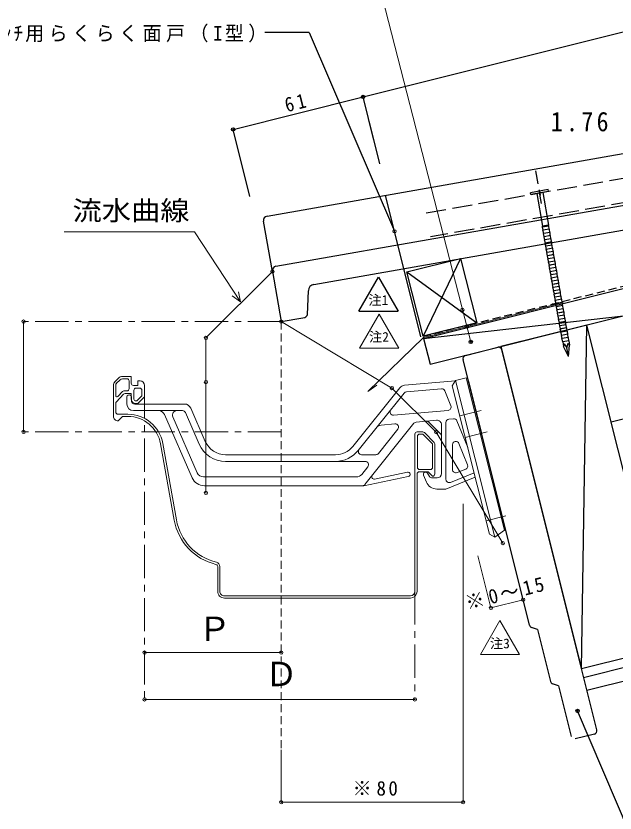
# Model space of a CAD drawing. Units: millimetres, scale not verified. Extents: x -601 to 601, y -426 to 425.
# Drawn here: x -459.1 to -188.7, y -220 to 140 of the extents above; entities that cross this region are included whole.
import ezdxf
from ezdxf.enums import TextEntityAlignment as Align

# ---------------------------------------------------------------- set-up
doc = ezdxf.new("R2010")
doc.units = ezdxf.units.MM
doc.header["$LTSCALE"] = 3
doc.header["$PDMODE"] = 32
doc.header["$PDSIZE"] = 1.5
for name, pattern in [('CHAIN1', [8, 5, -1, 1, -1]), ('DASHED1', [1.8, 1.2, -0.6]), ('DASHED2', [3, 2, -1]), ('DASHED3', [4, 3, -1])]:
    doc.linetypes.add(name, pattern=pattern)
for name, color, linetype in [('0-1_野地板', 7, 'Continuous'), ('0-2_瓦', 7, 'Continuous'), ('0-3_釘', 4, 'Continuous'), ('0-5_水切', 2, 'Continuous'), ('0-7_文字', 7, 'Continuous'), ('0-8_寸法', 7, 'Continuous')]:
    doc.layers.add(name, color=color, linetype=linetype)
doc.layers.add('5-5_水切', color=7, linetype='Continuous', lineweight=18)
doc.styles.add('ＭＳ ゴシック', font='')
doc.styles.get('ＭＳ ゴシック').set_extended_font_data('MS Gothic')

# ---------------------------------------------------------------- blocks, each defined once
blk = doc.blocks.new('gf')
at = {"layer": '5-5_水切'}
for p, q in [((-82.249, 26.22), (-80.128, 28.342)), ((-81.451, 25.604), (-79.713, 27.342)), ((-79.068, 28.784), (-74.69, 28.784)), ((-78.654, 27.784), (-76.69, 27.784)), ((-75.69, 26.784), (-75.69, 23.284)), ((-74.69, 28.784), (-74.69, 25.784)), ((-71.69, 26.784), (-70.69, 26.784)), ((-71.69, 26.784), (-71.69, 24.784)), ((48.615, 24.846), (71.596, 26.857)), ((70.235, 24.589), (71.691, 27.014)), ((71.691, 27.014), (76.541, 28.227)), ((89.396, -43.806), (71.691, 27.014)), ((93.761, -40.653), (76.541, 28.227)), ((-82.69, 25.162), (-82.69, 10.784)), ((-81.69, 24.955), (-81.69, 20.087)), ((-78.722, 21.971), (-80.826, 19.744)), ((-77.995, 22.284), (-76.69, 22.284)), ((-73.69, 24.784), (-71.69, 24.784)), ((-73.49, 22.584), (-73.49, 18.584)), ((-72.49, 23.584), (-70.89, 23.584)), ((-69.89, 22.584), (-69.89, 20.08)), ((-68.69, 24.784), (-68.69, 19.998)), ((25.338, -2.763), (46.534, 23.732)), ((49.516, 21.914), (65.322, 23.296)), ((66.844, 22.364), (69.584, 15.581)), ((70.235, 24.589), (86.97, -42.351)), ((-78.205, 20.771), (-81.416, 17.373)), ((-77.478, 21.084), (-74.69, 21.084)), ((-76.664, 19.584), (-76.664, 16.382)), ((-74.69, 21.084), (-74.69, 18.584)), ((-74.664, 17.882), (-74.664, 19.584)), ((-69.89, 20.08), (-72.186, 17.784)), ((-68.983, 19.29), (-71.396, 16.876)), ((27.681, -4.637), (48.476, 21.356)), ((-81.69, 16.686), (-81.69, 12.784)), ((-73.164, 16.382), (-50.627, 16.382)), ((-72.69, 17.784), (-72.186, 17.784)), ((-72.69, 16.584), (-72.104, 16.584)), ((-47.878, 14.583), (-41.283, -0.518)), ((-80.689, 11.784), (-76.239, 11.784)), ((-73.664, 13.382), (-51.609, 13.382)), ((-59.662, 11.583), (-47.216, -16.917)), ((-50.235, 12.483), (-44.033, -1.719)), ((43.736, 11.373), (68.324, 13.525)), ((73.631, 11.007), (83.268, 13.416)), ((-80.688, 8.781), (-78.688, 10.781)), ((-78.689, 10.784), (-76.241, 10.784)), ((-55.952, 10.582), (-44.903, -14.717)), ((30.796, -19.953), (52.921, 7.703)), ((38.067, 6.858), (44.312, 7.405)), ((53.955, 8.252), (63.162, 9.058)), ((59.776, 8.044), (64.75, 3.07)), ((67.336, 8.048), (67.336, -17.635)), ((68.705, 9.543), (70.805, 9.726)), ((72.326, 8.794), (77.2, -3.268)), ((36.873, -5.953), (45.614, 4.973)), ((54.311, 3.784), (56.897, 3.784)), ((65.336, 7.065), (65.336, -15.016)), ((76.056, 1.305), (85.948, 3.778)), ((53.311, 2.784), (53.311, -68.216)), ((54.511, 1.784), (54.511, -12.216)), ((55.511, 2.784), (56.482, 2.784)), ((57.189, 2.488), (61.018, -1.34)), ((57.604, 3.488), (62.018, -0.926)), ((-55.286, -36.131), (-61.476, -1.572)), ((-54.302, -35.955), (-60.492, -1.395)), ((61.311, -2.045), (61.311, -12.216)), ((62.311, -1.631), (62.311, -15.216)), ((70.336, -2.005), (70.336, -13.187)), ((73.227, -1.444), (77.111, -11.056)), ((-32.119, -6.516), (17.53, -6.516)), ((29.299, -6.516), (35.702, -6.516)), ((-32.119, -9.516), (30.902, -9.516)), ((29.324, -15.39), (32.073, -11.953)), ((49.955, -14.361), (35.036, -17.489)), ((55.311, -14.216), (59.311, -14.216)), ((55.511, -13.216), (60.311, -13.216)), ((59.311, -14.219), (61.31, -16.219)), ((72.398, -14.578), (76.282, -13.009)), ((-42.154, -16.516), (26.981, -16.516)), ((50.365, -16.319), (30.346, -20.516)), ((54.311, -15.216), (54.311, -68.216)), ((58.54, -18.909), (57.234, -15.719)), ((59.023, -14.835), (59.865, -16.274)), ((61.16, -17.016), (63.336, -17.016)), ((67.336, -22.016), (80.552, -16.676)), ((80.062, -14.717), (69.398, -19.026)), ((-41.717, -20.516), (30.345, -20.516)), ((63.167, -22.016), (67.336, -22.016)), ((85.482, -36.399), (94.348, -34.182)), ((86.97, -42.351), (89.396, -43.806)), ((89.396, -43.806), (93.761, -40.653)), ((-35.689, -57.019), (-35.689, -68.216)), ((-34.689, -57.021), (-34.689, -68.216)), ((-32.689, -70.216), (51.311, -70.216)), ((-32.689, -71.216), (51.311, -71.216))]:
    blk.add_line(p, q, dxfattribs=at)
for centre, radius, start, end in [((-81.19, 25.162), 1.5, 131.81052, 180.00002), ((-80.69, 24.955), 1, 135, 180.00001), ((-79.068, 27.284), 1.5, 89.99998, 135), ((-78.654, 26.284), 1.5, 89.99998, 135), ((-76.69, 26.784), 1, 0, 89.99998), ((-73.69, 25.784), 1, 180.00003, 270.00006), ((-70.69, 24.784), 2, 0, 89.99998), ((-77.995, 21.284), 1, 89.99971, 136.61368), ((-76.69, 23.284), 1, 270.00006, 0), ((-72.49, 22.584), 1, 89.99998, 179.99997), ((-70.89, 22.584), 1, 0, 89.99998), ((48.877, 21.858), 3, 95.00001, 141.34044), ((49.647, 20.419), 1.5, 95.00001, 141.34044), ((65.453, 21.802), 1.5, 22, 95.00001), ((-81.19, 20.087), 0.5, 180.00998, 316.60666), ((-81.49, 19.756), 0.2, 340.07306, 341.31769), ((-77.478, 20.084), 1, 89.99976, 136.61372), ((-75.664, 19.584), 1, 0, 180.00002), ((-72.69, 18.584), 2, 179.99997, 270), ((-72.69, 18.584), 0.8, 179.99997, 270), ((-69.69, 19.998), 1, 314.99353, 359.99081), ((-80.69, 16.686), 1, 136.61897, 180.00707), ((-73.664, 16.382), 3, 180.00003, 270.00003), ((-73.164, 17.882), 1.5, 180.00003, 270.00003), ((-72.104, 17.584), 1, 270.00052, 315.00037), ((-50.627, 13.382), 3, 23.59135, 89.99998), ((68.193, 15.019), 1.5, 275, 22.00003), ((-80.69, 12.784), 1, 180.00003, 270.00006), ((-76.241, -4.216), 16, 10.15425, 89.99992), ((-62.412, 10.382), 3, 23.59135, 89.99998), ((-54.119, 11.382), 2, 90, 203.59135), ((-51.609, 11.882), 1.5, 23.59135, 89.99998), ((43.602, 12.864), 1.5, 141.34044, 274.99997), ((-80.69, 10.784), 2, 180.00003, 270.00006), ((-76.241, -4.216), 15, 10.15425, 89.99992), ((44.443, 5.91), 1.5, 321.34049, 95), ((54.092, 6.766), 1.5, 95.00001, 141.34044), ((58.362, 6.63), 2, 45, 95.00001), ((63.336, 7.065), 2, 0, 95.00001), ((68.836, 8.048), 1.5, 95.00001, 180.00001), ((70.935, 8.232), 1.5, 22, 95.00001), ((38.328, 3.87), 3, 95.00001, 141.34044), ((54.311, 2.784), 1, 89.99998, 180.00002), ((56.897, 2.784), 1, 45, 89.99998), ((55.511, 1.784), 1, 89.99998, 180.00002), ((56.482, 1.784), 1, 45, 89.99998), ((63.336, 1.656), 2, 0.00023, 45.00016), ((-32.119, 3.484), 13, 203.5914, 270.00003), ((-32.119, 3.484), 10, 203.5914, 270.00003), ((17.53, 3.484), 10, 270.00003, 321.34048), ((60.311, -2.045), 1, 0, 45), ((61.311, -1.631), 1, 0, 45), ((71.836, -2.005), 1.5, 22, 180.00001), ((17.53, 3.484), 13, 270.00003, 321.34048), ((29.299, -5.016), 1.5, 141.34044, 270), ((35.702, -5.016), 1.5, 270.00003, 321.34048), ((30.902, -11.016), 1.5, 321.34049, 90.00003), ((50.16, -15.34), 1, 281.84134, 101.84128), ((55.311, -15.216), 1, 89.99998, 180.00002), ((55.511, -12.216), 1, 180.00003, 270.00006), ((58.16, -15.34), 1, 30.34142, 202.25223), ((60.311, -12.216), 1, 270.00006, 0), ((71.836, -13.187), 1.5, 180.00003, 292.00006), ((75.72, -11.618), 1.5, 292.00006, 22.00003), ((-41.717, -14.516), 6, 203.5914, 270.00003), ((-42.154, -13.516), 3, 203.59135, 270), ((26.981, -13.516), 3, 270, 321.34042), ((34.831, -16.51), 1, 141.34044, 281.84131), ((61.16, -15.516), 1.5, 210.34126, 270.00003), ((61.311, -15.216), 1, 270.00006, 0), ((63.336, -15.016), 2, 270.00003, 360), ((68.836, -17.635), 1.5, 180.00003, 292.00006), ((29.625, -19.016), 1.5, 270.00003, 321.34048), ((63.167, -17.016), 5, 202.2523, 270.00003), ((-30.678, -31.723), 24, 190.15428, 256.63263), ((-30.678, -31.723), 25, 190.15428, 256.63263), ((-36.689, -57.019), 1, 0.00055, 76.63264), ((-36.689, -57.019), 2, 0.00055, 76.63264), ((-32.689, -68.216), 3, 180.00003, 270.00006), ((-32.689, -68.216), 2, 180.00003, 270.00006), ((51.311, -68.216), 3, 270.00006, 0), ((51.311, -68.216), 2, 270.00006, 0)]:
    blk.add_arc(centre, radius, start, end, dxfattribs=at)
blk = doc.blocks.new('tid')
at = {"layer": '0-7_文字'}
for p, q in [((-8.843, -4.21), (0.012, 11.127)), ((0.012, 11.127), (8.867, -4.21)), ((-8.843, -4.21), (8.867, -4.21))]:
    blk.add_line(p, q, dxfattribs=at)
at = {"layer": '0-7_文字', "color": 4, "style": 'ＭＳ ゴシック'}
blk.add_text('注1', height=4.399, dxfattribs=at).set_placement((-4.536, -2.707), align=Align.BOTTOM_LEFT)

msp = doc.modelspace()

# ---------------------------------------------------------------- linework, layer by layer
at = {"layer": '0-1_野地板', "color": 3, "linetype": 'DASHED1'}
msp.add_line((-275.375, -4.688), (544.592, 200.304), dxfattribs=at)
at = {"layer": '0-1_野地板'}
for p, q in [((-275.133, -5.658), (544.448, 199.238)), ((-272.222, -17.299), (542.717, 186.435)), ((-190.488, -43.251), (536.226, 138.428)), ((-258.398, 30.48), (-275.375, -4.688)), ((-275.375, -4.688), (-282.651, 24.417)), ((-282.651, 24.417), (-251.122, 1.376)), ((-202.857, -158.698), (521.094, 22.289)), ((-201.402, -164.519), (519.638, 15.741)), ((-275.133, -5.658), (-184.91, 4.529)), ((-251.122, 1.376), (-275.375, -4.688)), ((-203.827, -154.817), (-201.402, 0.406)), ((-164.125, -148.701), (-201.402, 0.406)), ((-275.133, -5.658), (-272.222, -17.299)), ((-256.215, -13.297), (-241.663, -9.659)), ((-196.915, -182.466), (-239.844, -10.751)), ((-227.306, -135.121), (-257.306, -15.117)), ((-223.715, -137.112), (-226.355, -136.169)), ((-223.715, -137.112), (-217.847, -160.587)), ((-165.022, -145.116), (-203.827, -154.817)), ((-214.257, -162.578), (-216.896, -161.635)), ((-214.257, -162.578), (-208.557, -185.377)), ((-171.686, -253.068), (-205.628, -173.826)), ((-198.007, -184.285), (-206.738, -186.468))]:
    msp.add_line(p, q, dxfattribs=at)
for points in [[(-282.651, 24.417), (-258.398, 30.48), (-251.122, 1.376)], [(-201.402, 0.406), (-240.208, -9.296), (-203.827, -154.817)]]:
    msp.add_lwpolyline(points, dxfattribs=at)
for centre, start, end in [((-241.299, -11.115), 14.03618, 104.03618), ((-255.851, -14.753), 104.03618, 194.03616), ((-225.85, -134.757), 194.03616, 250.3461), ((-216.391, -160.223), 194.03616, 250.3461), ((-198.37, -182.83), 284.03618, 14.03618)]:
    msp.add_arc(centre, 1.5, start, end, dxfattribs=at)
for p in [(-255.602, -0.321), (-253.829, -7.239), (-205.628, -173.826)]:
    msp.add_point(p, dxfattribs=at)
at = {"layer": '0-2_瓦'}
for p, q in [((-341.769, 26.921), (38.384, 93.853)), ((-324.67, 18.762), (36.352, 82.326)), ((-222.946, 61.394), (-222.532, 59.038)), ((-343.392, 24.604), (-347.38, 47.256)), ((-343.392, 24.604), (-339.403, 1.953)), ((-327.541, 5.221), (-327.148, 15.918))]:
    msp.add_line(p, q, dxfattribs=at)
at = {"layer": '0-2_瓦', "linetype": 'DASHED3'}
for p, q in [((-273.904, 51.054), (-171.522, 69.08)), ((-169.614, 58.247), (-271.996, 40.221))]:
    msp.add_line(p, q, dxfattribs=at)
at = {"layer": '0-2_瓦'}
for points in [[(-345.757, 49.573), (9.775, 112.17), (13.763, 89.518)], [(-339.403, 1.953), (-329.6, 3.679), (-328.756, 3.828)]]:
    msp.add_lwpolyline(points, dxfattribs=at)
for centre, radius, start, end in [((-345.41, 47.603), 2, 99.9855, 189.9855), ((-341.422, 24.951), 2, 99.9855, 189.9855), ((-324.15, 15.808), 3, 99.9855, 177.89058), ((-329.524, 5.723), 2.045, 292.07895, 345.79689)]:
    msp.add_arc(centre, radius, start, end, dxfattribs=at)
at = {"layer": '0-3_釘', "linetype": 'DASHED2'}
msp.add_line((-221.872, 55.293), (-224.65, 71.069), dxfattribs=at)
at = {"layer": '0-3_釘'}
for p, q in [((-218.912, 61.549), (-226.791, 60.161)), ((-218.773, 60.761), (-218.912, 61.549)), ((-226.652, 59.374), (-226.791, 60.161)), ((-218.773, 60.761), (-226.652, 59.374)), ((-224.067, 59.829), (-221.466, 45.056)), ((-221.359, 60.306), (-218.758, 45.533)), ((-221.137, 43.186), (-221.513, 44.602)), ((-218.721, 45.539), (-221.503, 45.049)), ((-221.39, 44.624), (-221.503, 45.049)), ((-218.681, 45.101), (-221.39, 44.624)), ((-218.681, 45.101), (-218.721, 45.539)), ((-220.883, 41.748), (-221.26, 43.164)), ((-220.63, 40.31), (-221.007, 41.726)), ((-220.377, 38.872), (-220.753, 40.288)), ((-220.124, 37.434), (-220.5, 38.85)), ((-219.871, 35.996), (-220.247, 37.412)), ((-219.618, 34.558), (-219.994, 35.974)), ((-216.786, 35.056), (-219.741, 34.536)), ((-219.364, 33.12), (-219.741, 34.536)), ((-216.533, 33.618), (-219.487, 33.098)), ((-219.111, 31.682), (-219.487, 33.098)), ((-216.656, 33.596), (-219.364, 33.12)), ((-216.656, 33.596), (-216.786, 35.056)), ((-216.403, 32.159), (-216.533, 33.618)), ((-216.28, 32.18), (-219.234, 31.66)), ((-218.858, 30.244), (-219.234, 31.66)), ((-216.403, 32.159), (-219.111, 31.682)), ((-216.027, 30.742), (-218.981, 30.222)), ((-218.605, 28.806), (-218.981, 30.222)), ((-216.15, 30.721), (-218.858, 30.244)), ((-215.773, 29.304), (-218.728, 28.784)), ((-215.896, 29.283), (-218.605, 28.806)), ((-216.15, 30.721), (-216.28, 32.18)), ((-215.896, 29.283), (-216.027, 30.742)), ((-215.643, 27.845), (-215.773, 29.304)), ((-218.352, 27.368), (-218.728, 28.784)), ((-215.52, 27.867), (-218.475, 27.346)), ((-218.099, 25.93), (-218.475, 27.346)), ((-215.643, 27.845), (-218.352, 27.368)), ((-215.267, 26.429), (-218.222, 25.908)), ((-217.845, 24.492), (-218.222, 25.908)), ((-215.39, 26.407), (-218.099, 25.93)), ((-215.39, 26.407), (-215.52, 27.867)), ((-215.137, 24.969), (-215.267, 26.429)), ((-215.014, 24.991), (-217.968, 24.471)), ((-217.592, 23.054), (-217.968, 24.471)), ((-215.137, 24.969), (-217.845, 24.492)), ((-214.761, 23.553), (-217.715, 23.033)), ((-217.339, 21.617), (-217.715, 23.033)), ((-214.884, 23.531), (-217.592, 23.054)), ((-214.508, 22.115), (-217.462, 21.595)), ((-214.631, 22.093), (-217.339, 21.617)), ((-214.884, 23.531), (-215.014, 24.991)), ((-214.631, 22.093), (-214.761, 23.553)), ((-214.378, 20.655), (-214.508, 22.115)), ((-217.086, 20.179), (-217.462, 21.595)), ((-214.254, 20.677), (-217.209, 20.157)), ((-216.833, 18.741), (-217.209, 20.157)), ((-214.378, 20.655), (-217.086, 20.179)), ((-214.001, 19.239), (-216.956, 18.719)), ((-216.58, 17.303), (-216.956, 18.719)), ((-214.124, 19.218), (-216.833, 18.741)), ((-214.124, 19.218), (-214.254, 20.677)), ((-213.871, 17.78), (-214.001, 19.239)), ((-213.748, 17.801), (-216.703, 17.281)), ((-216.326, 15.865), (-216.703, 17.281)), ((-213.871, 17.78), (-216.58, 17.303)), ((-213.495, 16.364), (-216.45, 15.843)), ((-216.073, 14.427), (-216.45, 15.843)), ((-213.618, 16.342), (-216.326, 15.865)), ((-213.242, 14.926), (-216.196, 14.405)), ((-215.82, 12.989), (-216.196, 14.405)), ((-213.365, 14.904), (-216.073, 14.427)), ((-213.618, 16.342), (-213.748, 17.801)), ((-213.365, 14.904), (-213.495, 16.364)), ((-213.112, 13.466), (-213.242, 14.926)), ((-212.989, 13.488), (-215.943, 12.968)), ((-215.567, 11.551), (-215.943, 12.968)), ((-213.112, 13.466), (-215.82, 12.989)), ((-212.735, 12.05), (-215.69, 11.53)), ((-215.314, 10.113), (-215.69, 11.53)), ((-212.859, 12.028), (-215.567, 11.551)), ((-212.859, 12.028), (-212.989, 13.488)), ((-212.605, 10.59), (-212.735, 12.05)), ((-212.482, 10.612), (-215.437, 10.092)), ((-215.061, 8.676), (-215.437, 10.092)), ((-212.605, 10.59), (-215.314, 10.113)), ((-212.229, 9.174), (-215.184, 8.654)), ((-214.807, 7.238), (-215.184, 8.654)), ((-212.352, 9.152), (-215.061, 8.676)), ((-211.976, 7.736), (-214.931, 7.216)), ((-214.554, 5.8), (-214.931, 7.216)), ((-212.099, 7.715), (-214.807, 7.238)), ((-212.352, 9.152), (-212.482, 10.612)), ((-212.099, 7.715), (-212.229, 9.174)), ((-211.846, 6.277), (-211.976, 7.736)), ((-211.723, 6.298), (-214.677, 5.778)), ((-214.301, 4.362), (-214.677, 5.778)), ((-211.846, 6.277), (-214.554, 5.8)), ((-211.47, 4.861), (-214.424, 4.34)), ((-214.048, 2.924), (-214.424, 4.34)), ((-211.593, 4.839), (-214.301, 4.362)), ((-211.593, 4.839), (-211.723, 6.298)), ((-211.34, 3.401), (-211.47, 4.861)), ((-211.216, 3.423), (-214.171, 2.902)), ((-213.795, 1.486), (-214.171, 2.902)), ((-211.34, 3.401), (-214.048, 2.924)), ((-210.963, 1.985), (-213.918, 1.465)), ((-213.542, 0.048), (-213.918, 1.465)), ((-211.086, 1.963), (-213.795, 1.486)), ((-210.71, 0.547), (-213.665, 0.027)), ((-213.288, -1.39), (-213.665, 0.027)), ((-210.833, 0.525), (-213.542, 0.048)), ((-211.086, 1.963), (-211.216, 3.423)), ((-210.833, 0.525), (-210.963, 1.985)), ((-210.58, -0.913), (-210.71, 0.547)), ((-210.457, -0.891), (-213.412, -1.411)), ((-213.035, -2.827), (-213.412, -1.411)), ((-210.58, -0.913), (-213.288, -1.39)), ((-210.204, -2.329), (-213.158, -2.849)), ((-212.782, -4.265), (-213.158, -2.849)), ((-210.327, -2.351), (-213.035, -2.827)), ((-210.327, -2.351), (-210.457, -0.891)), ((-210.074, -3.788), (-210.204, -2.329)), ((-209.951, -3.767), (-212.905, -4.287)), ((-212.529, -5.703), (-212.905, -4.287)), ((-210.074, -3.788), (-212.782, -4.265)), ((-209.697, -5.205), (-212.652, -5.725)), ((-212.276, -7.141), (-212.652, -5.725)), ((-209.821, -5.226), (-212.529, -5.703)), ((-209.567, -6.664), (-212.276, -7.141)), ((-212.276, -7.141), (-211.908, -9.228)), ((-209.821, -5.226), (-209.951, -3.767)), ((-209.567, -6.664), (-209.697, -5.205)), ((-209.567, -6.664), (-209.2, -8.751)), ((-211.585, -8.035), (-211.908, -9.228)), ((-209.708, -13.797), (-211.908, -9.228)), ((-209.708, -13.797), (-210.405, -9.84)), ((-209.911, -7.74), (-209.2, -8.751)), ((-209.708, -13.797), (-209.2, -8.751))]:
    msp.add_line(p, q, dxfattribs=at)
for points in [[(-218.428, 43.663), (-218.558, 45.122), (-221.513, 44.602)], [(-218.175, 42.225), (-218.305, 43.684), (-221.26, 43.164)], [(-217.922, 40.787), (-218.052, 42.246), (-221.007, 41.726)], [(-217.669, 39.348), (-217.799, 40.808), (-220.753, 40.288)], [(-217.416, 37.91), (-217.546, 39.37), (-220.5, 38.85)], [(-217.162, 36.472), (-217.292, 37.932), (-220.247, 37.412)], [(-216.909, 35.034), (-217.039, 36.494), (-219.994, 35.974)], [(-211.585, -8.035), (-210.405, -9.84), (-209.911, -7.74)]]:
    msp.add_lwpolyline(points, dxfattribs=at)
at = {"layer": '0-5_水切'}
msp.add_line((-276.345, -4.93), (-292.323, 58.98), dxfattribs=at)
at = {"layer": '0-7_文字'}
for q in [(-346.718, 132.507), (-288.256, 42.713)]:
    msp.add_line((-326.718, 132.507), q, dxfattribs=at)
at = {"layer": '0-8_寸法'}
for p, q in [((-302.407, 103.438), (49.755, 191.48)), ((-361.106, 88.763), (-302.407, 103.438)), ((-297.522, 83.897), (-302.407, 103.438)), ((-294.833, 73.143), (-299.719, 92.685)), ((-353.532, 58.468), (-361.106, 88.763)), ((-254.803, -25.13), (-248.939, -48.587))]:
    msp.add_line(p, q, dxfattribs=at)
for p in [(-302.407, 103.438), (-361.106, 88.763)]:
    msp.add_point(p, dxfattribs=at)
at = {"layer": '5-5_水切'}
for p, q in [((-253.829, -7.239), (-312.09, 220.081)), ((-357.754, 10.928), (-358.637, 15.392)), ((-455.692, 1.953), (-455.692, -47.867)), ((-304.078, -9.978), (-286.368, -9.978)), ((-257.306, -80.351), (-257.306, -215.07)), ((-250.583, -103.858), (-244.718, -127.316)), ((-244.718, -127.316), (-230.166, -123.678)), ((-249.494, -148.408), (-240.639, -133.071)), ((-240.639, -133.071), (-231.783, -148.408)), ((-401.071, -147.531), (-339.403, -147.531)), ((-249.494, -148.408), (-231.783, -148.408)), ((-401.071, -168.671), (-279.071, -168.671)), ((-339.403, -191.422), (-339.403, -215.07)), ((-339.403, -215.07), (-257.306, -215.07))]:
    msp.add_line(p, q, dxfattribs=at)
at = {"layer": '5-5_水切', "color": 5}
for p, q in [((-343.392, 24.604), (-373.393, -5.396)), ((-373.393, -5.396), (-373.393, -75.396))]:
    msp.add_line(p, q, dxfattribs=at)
at = {"layer": '5-5_水切', "color": 2}
for p, q in [((-275.205, -5.222), (-212.181, 10.534)), ((-212.181, 10.534), (-217.151, 9.991)), ((-300.366, -29.55), (-275.205, -5.222)), ((-300.366, -29.55), (-296.254, -26.707))]:
    msp.add_line(p, q, dxfattribs=at)
at = {"layer": '5-5_水切', "linetype": 'CHAIN1'}
for p, q in [((-339.403, 1.953), (-455.692, 1.953)), ((-401.071, -26.867), (-401.071, -168.671)), ((-339.403, -47.867), (-455.692, -47.867)), ((-279.071, -119.867), (-279.071, -168.671))]:
    msp.add_line(p, q, dxfattribs=at)
at = {"layer": '5-5_水切', "linetype": 'DASHED1'}
msp.add_line((-339.403, 1.953), (-339.403, -191.422), dxfattribs=at)
at = {"layer": '5-5_水切'}
for points in [[(-437.332, 42.555), (-378.499, 42.555), (-357.754, 10.928), (-361.484, 13.571)], [(-304.078, -9.978), (-295.223, 5.359), (-286.368, -9.978)]]:
    msp.add_lwpolyline(points, dxfattribs=at)
at = {"layer": '5-5_水切', "color": 5}
msp.add_lwpolyline([(-339.403, 1.953), (-289.403, -28.047), (-269.403, -48.047), (-239.403, -98.047)], dxfattribs=at)
at = {"layer": '5-5_水切'}
for p in [(-288.256, 42.713), (-257.561, 7.323), (-455.692, 1.953), (-455.692, -47.867), (-230.166, -123.678), (-244.718, -127.316), (-401.071, -147.531), (-339.403, -147.531), (-401.071, -168.671), (-279.071, -168.671), (-339.403, -215.07), (-257.306, -215.07)]:
    msp.add_point(p, dxfattribs=at)
at = {"layer": '5-5_水切', "color": 5}
for p in [(-343.392, 24.604), (-339.403, 1.953), (-373.393, -5.396), (-373.393, -25.396), (-289.403, -28.047), (-269.403, -48.047), (-373.393, -75.396), (-239.403, -98.047)]:
    msp.add_point(p, dxfattribs=at)

# ---------------------------------------------------------------- block references
at = {"layer": '5-5_水切'}
for name, p in [('tid', (-295.524, 10.857)), ('gf', (-332.382, -51.651))]:
    msp.add_blockref(name, p, dxfattribs=at)

# ---------------------------------------------------------------- texts
at = {"layer": '0-1_野地板', "insert": (-217.701, 87.747), "char_height": 8.798, "attachment_point": 7, "style": 'ＭＳ ゴシック'}
msp.add_mtext('\\T1.28;\\W0.9;1.76', dxfattribs=at)
at = {"layer": '0-7_文字', "insert": (-507.968, 128.007), "char_height": 6.598, "attachment_point": 7, "style": 'ＭＳ ゴシック'}
msp.add_mtext('\\T1.24;\\W0.95;ｴｱﾙｰﾌ･ﾌﾚﾝﾁ用らくらく面戸（I型）', dxfattribs=at)
at = {"layer": '0-8_寸法', "insert": (-336.85, 96.374), "char_height": 6.598, "attachment_point": 7, "rotation": 14.036, "style": 'ＭＳ ゴシック'}
msp.add_mtext('\\T1.36;\\W0.9;61', dxfattribs=at)
at = {"layer": '5-5_水切', "style": 'ＭＳ ゴシック', "width": 1.1}
msp.add_text('流水曲線', height=8.798, dxfattribs=at).set_placement((-433.591, 45.057), align=Align.BOTTOM_LEFT)
at = {"layer": '5-5_水切', "color": 4, "style": 'ＭＳ ゴシック'}
for s, p in [('注2', (-299.771, -8.475)), ('注3', (-245.186, -146.904))]:
    msp.add_text(s, height=4.399, dxfattribs=at).set_placement(p, align=Align.BOTTOM_LEFT)
at = {"layer": '5-5_水切', "style": 'ＭＳ ゴシック'}
for s, p in [('Ｐ', (-377.031, -145.56)), ('Ｄ', (-346.902, -165.983))]:
    msp.add_text(s, height=11, dxfattribs=at).set_placement(p, align=Align.BOTTOM_LEFT)
at = {"layer": '5-5_水切', "insert": (-255.269, -128.407), "char_height": 6.598, "attachment_point": 7, "rotation": 14.036, "style": 'ＭＳ ゴシック'}
msp.add_mtext('\\T1.25;\\W0.95;※0～15', dxfattribs=at)
at = {"layer": '5-5_水切', "insert": (-307.155, -212.203), "char_height": 6.598, "attachment_point": 7, "style": 'ＭＳ ゴシック'}
msp.add_mtext('\\T1.26;\\W0.95;※80', dxfattribs=at)

doc.saveas('drawing.dxf')
